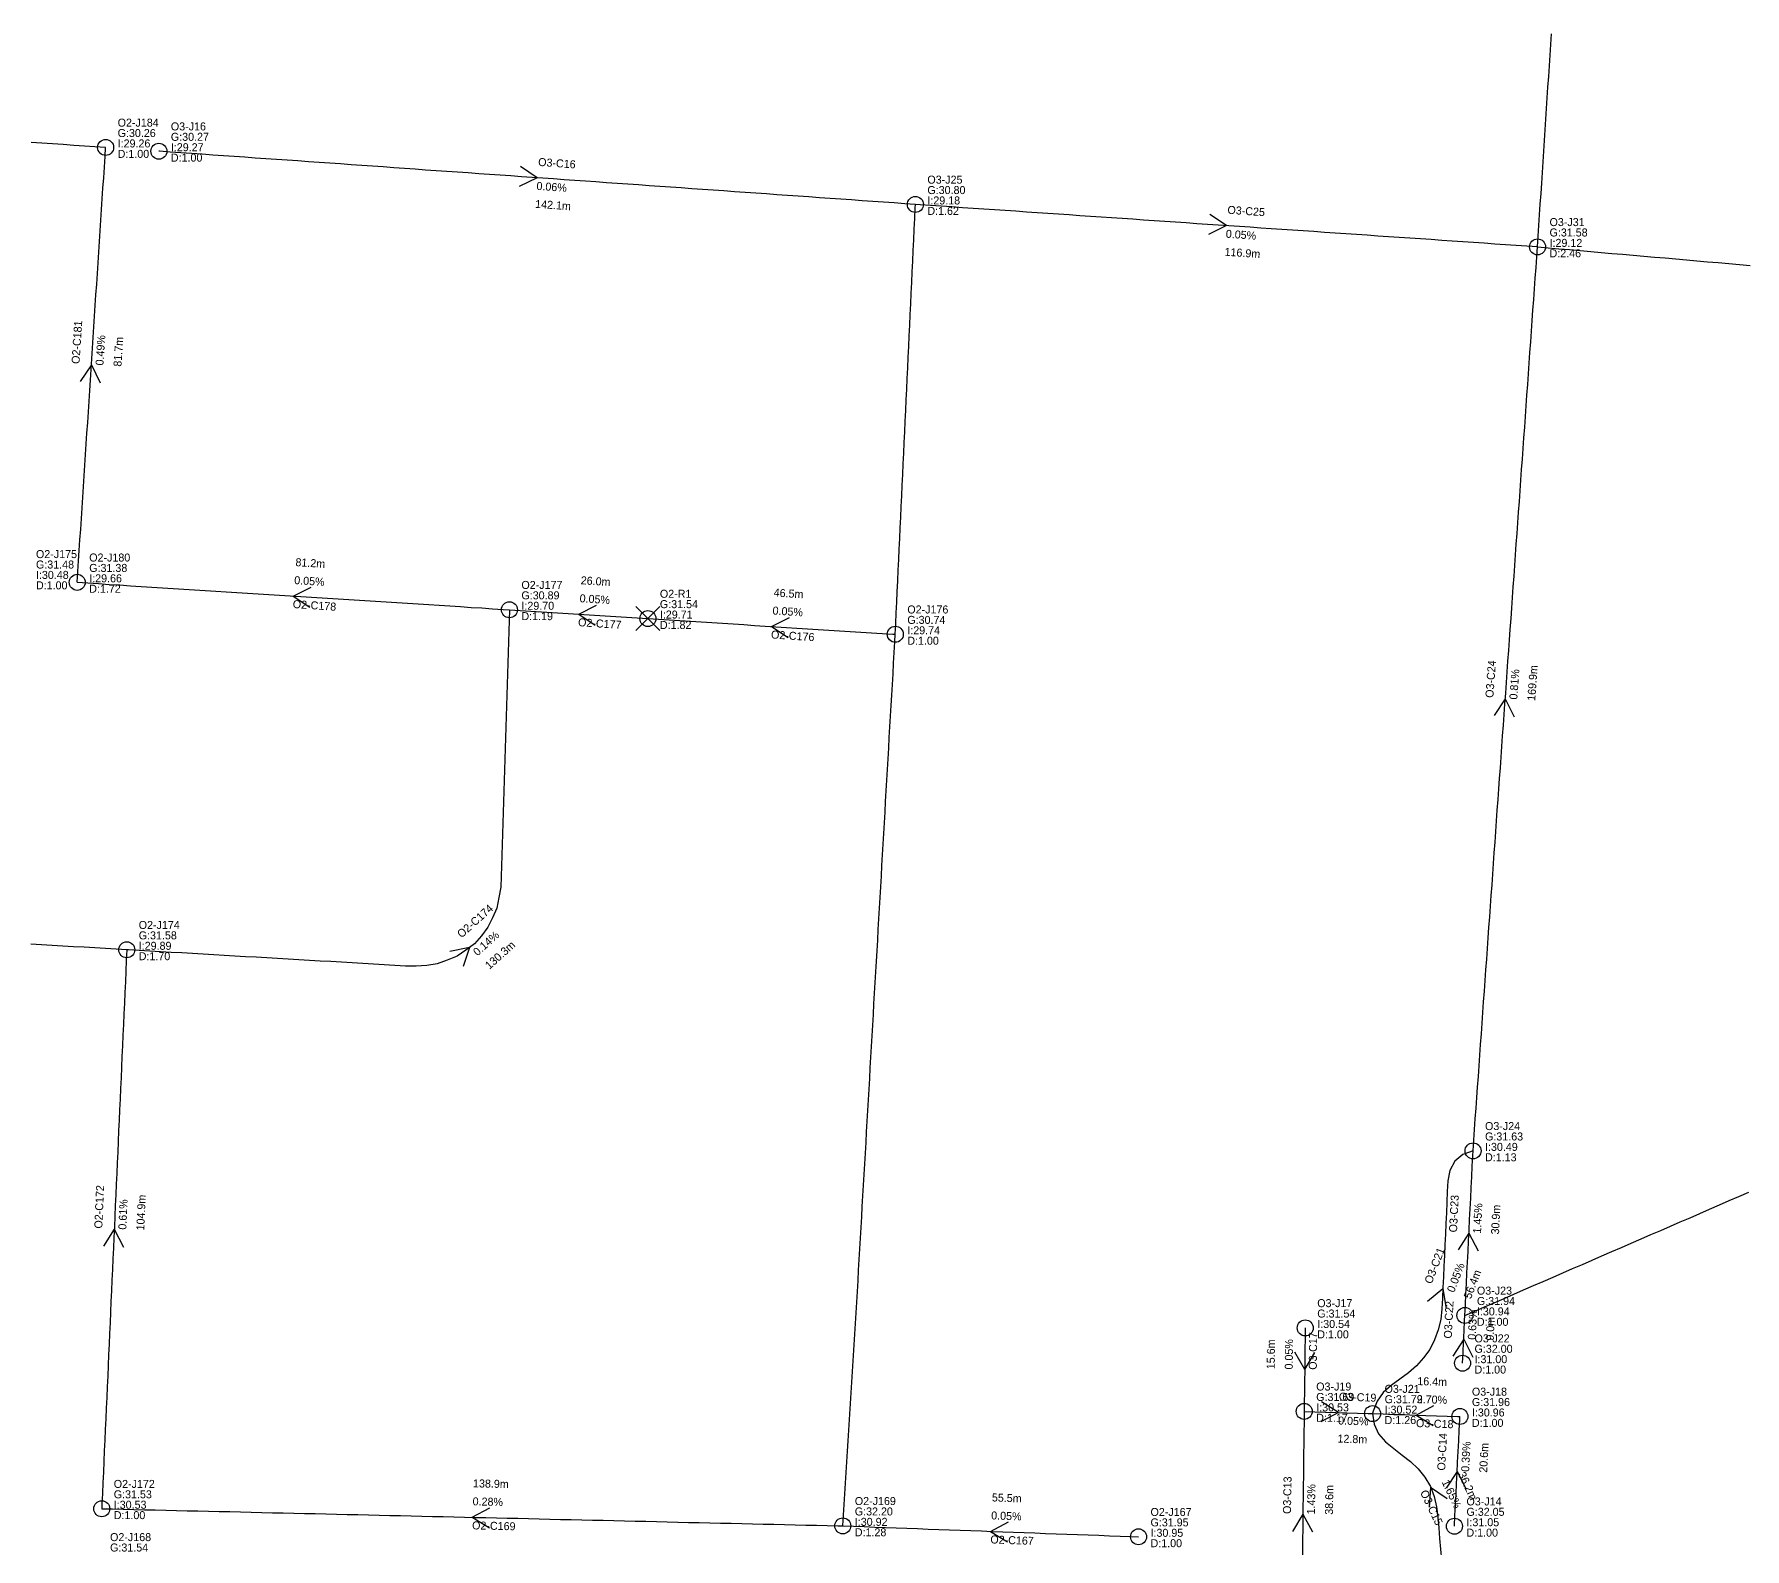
# Model space of a CAD drawing. Header units: metres. Extents: x 607160 to 610559, y 2613470 to 2618337.
# Drawn here: x 608459.9 to 608780.5, y 2616410.1 to 2616694 of the extents above; entities that cross this region are included whole.
import ezdxf

# ---------------------------------------------------------------- set-up
doc = ezdxf.new("R2010")
doc.units = ezdxf.units.M
for name, color, linetype in [('SW-DRAIN-LABELS', 3, 'Continuous'), ('SW-DRAIN-ORPHAN', 8, 'Continuous'), ('SW-DRAIN-SUB-02', 2, 'Continuous'), ('SW-DRAIN-SUB-03', 3, 'Continuous'), ('SW-JUNCTIONS', 7, 'Continuous'), ('SW-RIDGES', 6, 'Continuous')]:
    doc.layers.add(name, color=color, linetype=linetype)

msp = doc.modelspace()

# ---------------------------------------------------------------- linework, layer by layer
at = {"layer": 'SW-DRAIN-ORPHAN'}
for points in [[(608621.31, 2616581.54), (608621.4, 2616583.54), (608621.5, 2616585.54), (608621.59, 2616587.54), (608621.68, 2616589.53), (608621.78, 2616591.53), (608621.87, 2616593.53), (608621.96, 2616595.53), (608622.06, 2616597.52), (608622.15, 2616599.52), (608622.24, 2616601.52), (608622.34, 2616603.52), (608622.43, 2616605.52), (608622.52, 2616607.51), (608622.62, 2616609.51), (608622.71, 2616611.51), (608622.8, 2616613.51), (608622.89, 2616615.51), (608622.99, 2616617.5), (608623.08, 2616619.5), (608623.17, 2616621.5), (608623.27, 2616623.5), (608623.36, 2616625.49), (608623.45, 2616627.49), (608623.55, 2616629.49), (608623.64, 2616631.49), (608623.73, 2616633.49), (608623.83, 2616635.48), (608623.92, 2616637.48), (608624.01, 2616639.48), (608624.1, 2616641.48), (608624.2, 2616643.47), (608624.29, 2616645.47), (608624.38, 2616647.47), (608624.48, 2616649.47), (608624.57, 2616651.47), (608624.66, 2616653.46), (608624.76, 2616655.46), (608624.85, 2616657.46), (608624.94, 2616659.46), (608625.04, 2616661.46), (608625.07, 2616662.1)], [(608611.47, 2616414.44), (608611.6, 2616416.43), (608611.72, 2616418.43), (608611.85, 2616420.42), (608611.97, 2616422.42), (608612.1, 2616424.42), (608612.22, 2616426.41), (608612.35, 2616428.41), (608612.47, 2616430.4), (608612.6, 2616432.4), (608612.73, 2616434.4), (608612.85, 2616436.39), (608612.98, 2616438.39), (608613.1, 2616440.38), (608613.23, 2616442.38), (608613.35, 2616444.38), (608613.48, 2616446.37), (608613.6, 2616448.37), (608613.73, 2616450.36), (608613.85, 2616452.36), (608613.97, 2616454.36), (608614.09, 2616456.35), (608614.2, 2616458.35), (608614.32, 2616460.35), (608614.43, 2616462.34), (608614.55, 2616464.34), (608614.66, 2616466.34), (608614.78, 2616468.33), (608614.89, 2616470.33), (608615.01, 2616472.33), (608615.13, 2616474.32), (608615.24, 2616476.32), (608615.36, 2616478.32), (608615.47, 2616480.31), (608615.59, 2616482.31), (608615.7, 2616484.31), (608615.82, 2616486.3), (608615.93, 2616488.3), (608616.05, 2616490.3), (608616.16, 2616492.29), (608616.28, 2616494.29), (608616.39, 2616496.29), (608616.51, 2616498.28), (608616.62, 2616500.28), (608616.74, 2616502.28), (608616.85, 2616504.27), (608616.97, 2616506.27), (608617.08, 2616508.27), (608617.2, 2616510.26), (608617.31, 2616512.26), (608617.43, 2616514.26), (608617.54, 2616516.25), (608617.66, 2616518.25), (608617.77, 2616520.25), (608617.89, 2616522.24), (608618.01, 2616524.24), (608618.12, 2616526.24), (608618.24, 2616528.23), (608618.35, 2616530.23), (608618.47, 2616532.23), (608618.58, 2616534.22), (608618.7, 2616536.22), (608618.81, 2616538.22), (608618.93, 2616540.21), (608619.04, 2616542.21), (608619.16, 2616544.21), (608619.27, 2616546.2), (608619.39, 2616548.2), (608619.5, 2616550.2), (608619.62, 2616552.19), (608619.73, 2616554.19), (608619.85, 2616556.19), (608619.96, 2616558.18), (608620.08, 2616560.18), (608620.19, 2616562.18), (608620.31, 2616564.17), (608620.42, 2616566.17), (608620.54, 2616568.17), (608620.66, 2616570.16), (608620.77, 2616572.16), (608620.89, 2616574.16), (608621, 2616576.15), (608621.12, 2616578.15), (608621.23, 2616580.15), (608621.31, 2616581.54)], [(608728.06, 2616453.88), (608729.89, 2616454.68), (608731.73, 2616455.48), (608733.56, 2616456.27), (608735.39, 2616457.07), (608737.23, 2616457.87), (608739.06, 2616458.66), (608740.9, 2616459.46), (608742.73, 2616460.26), (608744.57, 2616461.05), (608746.4, 2616461.85), (608748.24, 2616462.65), (608750.07, 2616463.44), (608751.91, 2616464.24), (608753.74, 2616465.04), (608755.57, 2616465.83), (608757.41, 2616466.63), (608759.24, 2616467.42), (608761.08, 2616468.22), (608762.91, 2616469.02), (608764.75, 2616469.81), (608766.58, 2616470.61), (608768.42, 2616471.41), (608770.25, 2616472.2), (608772.08, 2616473), (608773.92, 2616473.8), (608775.75, 2616474.59), (608777.59, 2616475.39), (608779.42, 2616476.19), (608781.26, 2616476.98)]]:
    msp.add_lwpolyline(points, dxfattribs=at)
at = {"layer": 'SW-DRAIN-SUB-02'}
for p, q in [((608470.65, 2616632.03), (608468.57, 2616628.92)), ((608470.65, 2616632.03), (608472.31, 2616628.67)), ((608508.49, 2616588.71), (608511.85, 2616590.38)), ((608508.49, 2616588.71), (608511.61, 2616586.64)), ((608561.97, 2616585.32), (608565.33, 2616586.98)), ((608561.97, 2616585.32), (608565.09, 2616583.24)), ((608598.13, 2616583.02), (608601.49, 2616584.68)), ((608598.13, 2616583.02), (608601.25, 2616580.94)), ((608541.51, 2616522.84), (608537.83, 2616522.09)), ((608541.51, 2616522.84), (608540.32, 2616519.28)), ((608474.93, 2616470.03), (608472.91, 2616466.87)), ((608474.93, 2616470.03), (608476.66, 2616466.7)), ((608542.03, 2616416.04), (608545.32, 2616417.84)), ((608542.03, 2616416.04), (608545.23, 2616414.09)), ((608639.18, 2616413.41), (608642.5, 2616415.17)), ((608639.18, 2616413.41), (608642.36, 2616411.42))]:
    msp.add_line(p, q, dxfattribs=at)
for points in [[(608473.32, 2616672.79), (608471.32, 2616672.92), (608469.33, 2616673.05), (608467.33, 2616673.18), (608465.34, 2616673.31), (608463.34, 2616673.44), (608461.34, 2616673.57), (608459.35, 2616673.71)], [(608467.99, 2616591.28), (608468.12, 2616593.28), (608468.25, 2616595.28), (608468.38, 2616597.27), (608468.51, 2616599.27), (608468.64, 2616601.26), (608468.77, 2616603.26), (608468.9, 2616605.25), (608469.03, 2616607.25), (608469.16, 2616609.25), (608469.29, 2616611.24), (608469.42, 2616613.24), (608469.55, 2616615.23), (608469.69, 2616617.23), (608469.82, 2616619.22), (608469.95, 2616621.22), (608470.08, 2616623.22), (608470.21, 2616625.21), (608470.34, 2616627.21), (608470.47, 2616629.2), (608470.6, 2616631.2), (608470.73, 2616633.19), (608470.86, 2616635.19), (608470.99, 2616637.19), (608471.12, 2616639.18), (608471.25, 2616641.18), (608471.38, 2616643.17), (608471.51, 2616645.17), (608471.64, 2616647.16), (608471.77, 2616649.16), (608471.9, 2616651.16), (608472.03, 2616653.15), (608472.16, 2616655.15), (608472.29, 2616657.14), (608472.43, 2616659.14), (608472.56, 2616661.13), (608472.69, 2616663.13), (608472.82, 2616665.13), (608472.95, 2616667.12), (608473.08, 2616669.12), (608473.21, 2616671.11), (608473.32, 2616672.79)], [(608467.99, 2616591.28), (608469.98, 2616591.16), (608471.98, 2616591.03), (608473.98, 2616590.9), (608475.97, 2616590.78), (608477.97, 2616590.65), (608479.96, 2616590.52), (608481.96, 2616590.4), (608483.96, 2616590.27), (608485.95, 2616590.14), (608487.95, 2616590.02), (608489.94, 2616589.89), (608491.94, 2616589.76), (608493.94, 2616589.64), (608495.93, 2616589.51), (608497.93, 2616589.38), (608499.92, 2616589.26), (608501.92, 2616589.13), (608503.92, 2616589), (608505.91, 2616588.88), (608507.91, 2616588.75), (608509.9, 2616588.62), (608511.9, 2616588.5), (608513.9, 2616588.37), (608515.89, 2616588.24), (608517.89, 2616588.12), (608519.88, 2616587.99), (608521.88, 2616587.86), (608523.88, 2616587.74), (608525.87, 2616587.61), (608527.87, 2616587.48), (608529.86, 2616587.35), (608531.86, 2616587.23), (608533.86, 2616587.1), (608535.85, 2616586.97), (608537.85, 2616586.85), (608539.84, 2616586.72), (608541.84, 2616586.59), (608543.84, 2616586.47), (608545.83, 2616586.34), (608547.83, 2616586.21), (608548.99, 2616586.14)], [(608548.99, 2616586.14), (608548.93, 2616584.14), (608548.87, 2616582.14), (608548.8, 2616580.14), (608548.74, 2616578.14), (608548.68, 2616576.15), (608548.62, 2616574.15), (608548.55, 2616572.15), (608548.49, 2616570.15), (608548.43, 2616568.15), (608548.36, 2616566.15), (608548.3, 2616564.15), (608548.24, 2616562.15), (608548.18, 2616560.15), (608548.11, 2616558.15), (608548.05, 2616556.16), (608547.99, 2616554.16), (608547.92, 2616552.16), (608547.86, 2616550.16), (608547.8, 2616548.16), (608547.74, 2616546.16), (608547.67, 2616544.16), (608547.61, 2616542.16), (608547.55, 2616540.16), (608547.48, 2616538.16), (608547.42, 2616536.17), (608547.36, 2616534.17), (608547.02, 2616532.2), (608546.64, 2616530.23), (608545.84, 2616528.41), (608544.96, 2616526.62), (608543.73, 2616525.05), (608542.42, 2616523.54), (608540.84, 2616522.33), (608539.18, 2616521.22), (608537.35, 2616520.44), (608535.46, 2616519.8), (608533.5, 2616519.49), (608531.5, 2616519.35), (608529.51, 2616519.37), (608527.51, 2616519.49), (608525.51, 2616519.61), (608523.52, 2616519.72), (608521.52, 2616519.84), (608519.52, 2616519.95), (608517.53, 2616520.07), (608515.53, 2616520.19), (608513.53, 2616520.3), (608511.54, 2616520.42), (608509.54, 2616520.54), (608507.54, 2616520.65), (608505.55, 2616520.77), (608503.55, 2616520.88), (608501.55, 2616521), (608499.56, 2616521.12), (608497.56, 2616521.23), (608495.56, 2616521.35), (608493.57, 2616521.47), (608491.57, 2616521.58), (608489.57, 2616521.7), (608487.58, 2616521.81), (608485.58, 2616521.93), (608483.58, 2616522.05), (608481.59, 2616522.16), (608479.59, 2616522.28), (608477.6, 2616522.39), (608477.27, 2616522.41)], [(608548.99, 2616586.14), (608550.99, 2616586.01), (608552.98, 2616585.89), (608554.98, 2616585.76), (608556.98, 2616585.63), (608558.97, 2616585.51), (608560.97, 2616585.38), (608562.96, 2616585.25), (608564.96, 2616585.13), (608566.96, 2616585), (608568.95, 2616584.87), (608570.95, 2616584.74), (608572.94, 2616584.62), (608574.94, 2616584.49)], [(608574.94, 2616584.49), (608576.94, 2616584.36), (608578.93, 2616584.24), (608580.93, 2616584.11), (608582.92, 2616583.98), (608584.92, 2616583.86), (608586.92, 2616583.73), (608588.91, 2616583.6), (608590.91, 2616583.48), (608592.9, 2616583.35), (608594.9, 2616583.22), (608596.9, 2616583.09), (608598.89, 2616582.97), (608600.89, 2616582.84), (608602.88, 2616582.71), (608604.88, 2616582.59), (608606.88, 2616582.46), (608608.87, 2616582.33), (608610.87, 2616582.21), (608612.86, 2616582.08), (608614.86, 2616581.95), (608616.86, 2616581.83), (608618.85, 2616581.7), (608620.85, 2616581.57), (608621.31, 2616581.54)], [(608477.27, 2616522.41), (608475.28, 2616522.53), (608473.28, 2616522.65), (608471.28, 2616522.76), (608469.29, 2616522.88), (608467.29, 2616522.99), (608465.29, 2616523.11), (608463.3, 2616523.23), (608461.3, 2616523.34), (608459.3, 2616523.46)], [(608477.27, 2616522.41), (608477.18, 2616520.42), (608477.09, 2616518.42), (608477.01, 2616516.42), (608476.92, 2616514.42), (608476.83, 2616512.42), (608476.74, 2616510.43), (608476.65, 2616508.43), (608476.56, 2616506.43), (608476.47, 2616504.43), (608476.38, 2616502.43), (608476.29, 2616500.44), (608476.2, 2616498.44), (608476.11, 2616496.44), (608476.02, 2616494.44), (608475.93, 2616492.44), (608475.84, 2616490.45), (608475.75, 2616488.45), (608475.66, 2616486.45), (608475.58, 2616484.45), (608475.49, 2616482.45), (608475.4, 2616480.46), (608475.31, 2616478.46), (608475.22, 2616476.46), (608475.13, 2616474.46), (608475.04, 2616472.46), (608474.95, 2616470.47), (608474.86, 2616468.47), (608474.77, 2616466.47), (608474.68, 2616464.47), (608474.59, 2616462.47), (608474.5, 2616460.48), (608474.41, 2616458.48), (608474.32, 2616456.48), (608474.23, 2616454.48), (608474.15, 2616452.48), (608474.06, 2616450.49), (608473.97, 2616448.49), (608473.88, 2616446.49), (608473.79, 2616444.49), (608473.7, 2616442.49), (608473.61, 2616440.5), (608473.52, 2616438.5), (608473.43, 2616436.5), (608473.34, 2616434.5), (608473.25, 2616432.5), (608473.16, 2616430.51), (608473.07, 2616428.51), (608472.98, 2616426.51), (608472.89, 2616424.51), (608472.8, 2616422.51), (608472.71, 2616420.52), (608472.63, 2616418.52), (608472.59, 2616417.65)], [(608472.59, 2616417.65), (608474.59, 2616417.61), (608476.59, 2616417.56), (608478.59, 2616417.51), (608480.58, 2616417.47), (608482.58, 2616417.42), (608484.58, 2616417.37), (608486.58, 2616417.33), (608488.58, 2616417.28), (608490.58, 2616417.24), (608492.58, 2616417.19), (608494.58, 2616417.14), (608496.58, 2616417.1), (608498.58, 2616417.05), (608500.58, 2616417), (608502.58, 2616416.96), (608504.58, 2616416.91), (608506.58, 2616416.86), (608508.58, 2616416.82), (608510.58, 2616416.77), (608512.58, 2616416.73), (608514.58, 2616416.68), (608516.57, 2616416.63), (608518.57, 2616416.59), (608520.57, 2616416.54), (608522.57, 2616416.49), (608524.57, 2616416.45), (608526.57, 2616416.4), (608528.57, 2616416.36), (608530.57, 2616416.31), (608532.57, 2616416.26), (608534.57, 2616416.22), (608536.57, 2616416.17), (608538.57, 2616416.12), (608540.57, 2616416.08), (608542.57, 2616416.03), (608544.57, 2616415.98), (608546.57, 2616415.94), (608548.57, 2616415.89), (608550.57, 2616415.85), (608552.57, 2616415.8), (608554.56, 2616415.75), (608556.56, 2616415.71), (608558.56, 2616415.66), (608560.56, 2616415.61), (608562.56, 2616415.57), (608564.56, 2616415.52), (608566.56, 2616415.48), (608568.56, 2616415.43), (608570.56, 2616415.38), (608572.56, 2616415.34), (608574.56, 2616415.29), (608576.56, 2616415.24), (608578.56, 2616415.2), (608580.56, 2616415.15), (608582.56, 2616415.1), (608584.56, 2616415.06), (608586.56, 2616415.01), (608588.56, 2616414.97), (608590.56, 2616414.92), (608592.55, 2616414.87), (608594.55, 2616414.83), (608596.55, 2616414.78), (608598.55, 2616414.73), (608600.55, 2616414.69), (608602.55, 2616414.64), (608604.55, 2616414.6), (608606.55, 2616414.55), (608608.55, 2616414.5), (608610.55, 2616414.46), (608611.47, 2616414.44)], [(608611.47, 2616414.44), (608613.47, 2616414.36), (608615.47, 2616414.29), (608617.47, 2616414.21), (608619.47, 2616414.14), (608621.46, 2616414.07), (608623.46, 2616413.99), (608625.46, 2616413.92), (608627.46, 2616413.85), (608629.46, 2616413.77), (608631.46, 2616413.7), (608633.46, 2616413.62), (608635.45, 2616413.55), (608637.45, 2616413.48), (608639.45, 2616413.4), (608641.45, 2616413.33), (608643.45, 2616413.26), (608645.45, 2616413.18), (608647.45, 2616413.11), (608649.45, 2616413.03), (608651.44, 2616412.96), (608653.44, 2616412.89), (608655.44, 2616412.81), (608657.44, 2616412.74), (608659.44, 2616412.67), (608661.44, 2616412.59), (608663.44, 2616412.52), (608665.43, 2616412.44), (608666.89, 2616412.39)]]:
    msp.add_lwpolyline(points, dxfattribs=at)
at = {"layer": 'SW-DRAIN-SUB-03'}
for p, q in [((608554.18, 2616667.09), (608550.81, 2616665.45)), ((608554.18, 2616667.09), (608551.07, 2616669.19)), ((608683.37, 2616658.13), (608680.25, 2616660.22)), ((608683.37, 2616658.13), (608680, 2616656.48)), ((608735.62, 2616569.43), (608733.52, 2616566.33)), ((608735.62, 2616569.43), (608737.26, 2616566.06)), ((608728.82, 2616469.3), (608726.79, 2616466.15)), ((608728.82, 2616469.3), (608730.53, 2616465.97)), ((608723.93, 2616458.87), (608721.02, 2616456.5)), ((608723.93, 2616458.87), (608724.52, 2616455.16)), ((608727.83, 2616449.41), (608725.8, 2616446.26)), ((608727.83, 2616449.41), (608729.55, 2616446.07)), ((608698.04, 2616443.72), (608696.2, 2616446.99)), ((608698.04, 2616443.72), (608699.95, 2616446.94)), ((608704.35, 2616435.68), (608701.04, 2616433.92)), ((608704.35, 2616435.68), (608701.17, 2616437.67)), ((608718.94, 2616435.21), (608722.25, 2616436.98)), ((608718.94, 2616435.21), (608722.12, 2616433.23)), ((608726.61, 2616424.65), (608724.57, 2616421.5)), ((608726.61, 2616424.65), (608728.32, 2616421.32)), ((608721.64, 2616421.7), (608721.35, 2616417.96)), ((608721.64, 2616421.7), (608724.73, 2616419.57)), ((608697.7, 2616416.61), (608695.76, 2616413.4)), ((608697.7, 2616416.61), (608699.51, 2616413.33))]:
    msp.add_line(p, q, dxfattribs=at)
for points in [[(608741.67, 2616654.15), (608741.8, 2616656.14), (608741.93, 2616658.14), (608742.06, 2616660.14), (608742.19, 2616662.13), (608742.32, 2616664.13), (608742.45, 2616666.12), (608742.58, 2616668.12), (608742.71, 2616670.11), (608742.85, 2616672.11), (608742.98, 2616674.1), (608743.11, 2616676.1), (608743.24, 2616678.1), (608743.37, 2616680.09), (608743.5, 2616682.09), (608743.63, 2616684.08), (608743.76, 2616686.08), (608743.89, 2616688.07), (608744.03, 2616690.07), (608744.16, 2616692.07), (608744.29, 2616694.06)], [(608625.07, 2616662.1), (608623.07, 2616662.24), (608621.08, 2616662.38), (608619.08, 2616662.52), (608617.09, 2616662.66), (608615.09, 2616662.8), (608613.1, 2616662.95), (608611.1, 2616663.09), (608609.11, 2616663.23), (608607.11, 2616663.37), (608605.12, 2616663.51), (608603.12, 2616663.65), (608601.13, 2616663.79), (608599.13, 2616663.93), (608597.14, 2616664.07), (608595.14, 2616664.21), (608593.15, 2616664.35), (608591.15, 2616664.49), (608589.15, 2616664.63), (608587.16, 2616664.77), (608585.16, 2616664.91), (608583.17, 2616665.05), (608581.17, 2616665.19), (608579.18, 2616665.33), (608577.18, 2616665.47), (608575.19, 2616665.61), (608573.19, 2616665.75), (608571.2, 2616665.89), (608569.2, 2616666.04), (608567.21, 2616666.18), (608565.21, 2616666.32), (608563.22, 2616666.46), (608561.22, 2616666.6), (608559.23, 2616666.74), (608557.23, 2616666.88), (608555.24, 2616667.02), (608553.24, 2616667.16), (608551.25, 2616667.3), (608549.25, 2616667.44), (608547.26, 2616667.58), (608545.26, 2616667.72), (608543.27, 2616667.86), (608541.27, 2616668), (608539.28, 2616668.14), (608537.28, 2616668.28), (608535.29, 2616668.42), (608533.29, 2616668.56), (608531.3, 2616668.7), (608529.3, 2616668.84), (608527.31, 2616668.98), (608525.31, 2616669.13), (608523.32, 2616669.27), (608521.32, 2616669.41), (608519.33, 2616669.55), (608517.33, 2616669.69), (608515.34, 2616669.83), (608513.34, 2616669.97), (608511.35, 2616670.11), (608509.35, 2616670.25), (608507.36, 2616670.39), (608505.36, 2616670.53), (608503.37, 2616670.67), (608501.37, 2616670.81), (608499.38, 2616670.95), (608497.38, 2616671.09), (608495.39, 2616671.23), (608493.39, 2616671.37), (608491.4, 2616671.51), (608489.4, 2616671.65), (608487.41, 2616671.79), (608485.41, 2616671.93), (608483.42, 2616672.08), (608483.29, 2616672.08)], [(608741.67, 2616654.15), (608739.67, 2616654.28), (608737.68, 2616654.42), (608735.68, 2616654.56), (608733.69, 2616654.69), (608731.69, 2616654.83), (608729.69, 2616654.96), (608727.7, 2616655.1), (608725.7, 2616655.24), (608723.71, 2616655.37), (608721.71, 2616655.51), (608719.72, 2616655.65), (608717.72, 2616655.78), (608715.73, 2616655.92), (608713.73, 2616656.05), (608711.74, 2616656.19), (608709.74, 2616656.33), (608707.75, 2616656.46), (608705.75, 2616656.6), (608703.75, 2616656.73), (608701.76, 2616656.87), (608699.76, 2616657.01), (608697.77, 2616657.14), (608695.77, 2616657.28), (608693.78, 2616657.41), (608691.78, 2616657.55), (608689.79, 2616657.69), (608687.79, 2616657.82), (608685.8, 2616657.96), (608683.8, 2616658.1), (608681.81, 2616658.23), (608679.81, 2616658.37), (608677.82, 2616658.5), (608675.82, 2616658.64), (608673.82, 2616658.78), (608671.83, 2616658.91), (608669.83, 2616659.05), (608667.84, 2616659.18), (608665.84, 2616659.32), (608663.85, 2616659.46), (608661.85, 2616659.59), (608659.86, 2616659.73), (608657.86, 2616659.87), (608655.87, 2616660), (608653.87, 2616660.14), (608651.88, 2616660.27), (608649.88, 2616660.41), (608647.88, 2616660.55), (608645.89, 2616660.68), (608643.89, 2616660.82), (608641.9, 2616660.95), (608639.9, 2616661.09), (608637.91, 2616661.23), (608635.91, 2616661.36), (608633.92, 2616661.5), (608631.92, 2616661.63), (608629.93, 2616661.77), (608627.93, 2616661.91), (608625.94, 2616662.04), (608625.07, 2616662.1)], [(608729.58, 2616484.72), (608729.72, 2616486.72), (608729.87, 2616488.71), (608730.01, 2616490.71), (608730.15, 2616492.7), (608730.29, 2616494.7), (608730.43, 2616496.69), (608730.58, 2616498.69), (608730.72, 2616500.68), (608730.86, 2616502.68), (608731, 2616504.67), (608731.15, 2616506.67), (608731.29, 2616508.66), (608731.43, 2616510.66), (608731.57, 2616512.65), (608731.72, 2616514.64), (608731.86, 2616516.64), (608732, 2616518.63), (608732.14, 2616520.63), (608732.28, 2616522.62), (608732.43, 2616524.62), (608732.57, 2616526.61), (608732.71, 2616528.61), (608732.85, 2616530.6), (608733, 2616532.6), (608733.14, 2616534.59), (608733.28, 2616536.59), (608733.42, 2616538.58), (608733.57, 2616540.58), (608733.71, 2616542.57), (608733.85, 2616544.57), (608733.99, 2616546.56), (608734.13, 2616548.56), (608734.28, 2616550.55), (608734.42, 2616552.55), (608734.56, 2616554.54), (608734.7, 2616556.54), (608734.85, 2616558.53), (608734.99, 2616560.53), (608735.13, 2616562.52), (608735.27, 2616564.52), (608735.42, 2616566.51), (608735.56, 2616568.51), (608735.7, 2616570.5), (608735.84, 2616572.5), (608735.98, 2616574.49), (608736.13, 2616576.49), (608736.27, 2616578.48), (608736.41, 2616580.48), (608736.55, 2616582.47), (608736.7, 2616584.47), (608736.84, 2616586.46), (608736.98, 2616588.46), (608737.12, 2616590.45), (608737.27, 2616592.45), (608737.41, 2616594.44), (608737.55, 2616596.44), (608737.69, 2616598.43), (608737.83, 2616600.43), (608737.98, 2616602.42), (608738.12, 2616604.42), (608738.26, 2616606.41), (608738.4, 2616608.41), (608738.55, 2616610.4), (608738.69, 2616612.4), (608738.83, 2616614.39), (608738.97, 2616616.39), (608739.12, 2616618.38), (608739.26, 2616620.38), (608739.4, 2616622.37), (608739.54, 2616624.37), (608739.68, 2616626.36), (608739.83, 2616628.36), (608739.97, 2616630.35), (608740.11, 2616632.35), (608740.25, 2616634.34), (608740.4, 2616636.34), (608740.54, 2616638.33), (608740.68, 2616640.33), (608740.82, 2616642.32), (608740.97, 2616644.32), (608741.11, 2616646.31), (608741.25, 2616648.31), (608741.39, 2616650.3), (608741.53, 2616652.3), (608741.67, 2616654.15)], [(608741.67, 2616654.15), (608743.66, 2616653.98), (608745.65, 2616653.8), (608747.64, 2616653.63), (608749.64, 2616653.46), (608751.63, 2616653.28), (608753.62, 2616653.11), (608755.61, 2616652.94), (608757.61, 2616652.77), (608759.6, 2616652.59), (608761.59, 2616652.42), (608763.58, 2616652.25), (608765.58, 2616652.08), (608767.57, 2616651.9), (608769.56, 2616651.73), (608771.55, 2616651.56), (608773.55, 2616651.38), (608775.54, 2616651.21), (608777.53, 2616651.04), (608779.52, 2616650.87), (608781.52, 2616650.69)], [(608729.58, 2616484.72), (608727.7, 2616484.06), (608726.18, 2616482.78), (608725.22, 2616481.05), (608724.85, 2616479.08), (608724.76, 2616477.09), (608724.67, 2616475.09), (608724.58, 2616473.09), (608724.49, 2616471.09), (608724.4, 2616469.09), (608724.3, 2616467.1), (608724.21, 2616465.1), (608724.12, 2616463.1), (608724.03, 2616461.1), (608723.94, 2616459.11), (608723.85, 2616457.11), (608723.73, 2616455.11), (608723.55, 2616453.12), (608723.07, 2616451.18), (608722.39, 2616449.31), (608721.5, 2616447.52), (608720.31, 2616445.91), (608718.96, 2616444.45), (608717.47, 2616443.12), (608715.86, 2616441.93), (608714.26, 2616440.73), (608712.75, 2616439.43), (608711.6, 2616437.81), (608710.89, 2616435.95), (608710.76, 2616435.47)], [(608728.06, 2616453.88), (608728.16, 2616455.88), (608728.25, 2616457.88), (608728.35, 2616459.88), (608728.45, 2616461.87), (608728.55, 2616463.87), (608728.65, 2616465.87), (608728.75, 2616467.87), (608728.85, 2616469.86), (608728.94, 2616471.86), (608729.04, 2616473.86), (608729.14, 2616475.86), (608729.24, 2616477.85), (608729.34, 2616479.85), (608729.44, 2616481.85), (608729.54, 2616483.85), (608729.58, 2616484.72)], [(608698.14, 2616451.53), (608698.11, 2616449.53), (608698.09, 2616447.53), (608698.06, 2616445.53), (608698.04, 2616443.53), (608698.01, 2616441.53), (608697.98, 2616439.53), (608697.96, 2616437.53), (608697.94, 2616435.9)], [(608727.61, 2616444.93), (608727.61, 2616444.93), (608727.71, 2616446.93), (608727.81, 2616448.92), (608727.91, 2616450.92), (608728.01, 2616452.92), (608728.06, 2616453.88)], [(608697.94, 2616435.9), (608697.91, 2616433.9), (608697.89, 2616431.9), (608697.86, 2616429.9), (608697.84, 2616427.9), (608697.81, 2616425.9), (608697.79, 2616423.9), (608697.76, 2616421.9), (608697.74, 2616419.9), (608697.71, 2616417.9), (608697.69, 2616415.9), (608697.66, 2616413.9), (608697.64, 2616411.9), (608697.62, 2616409.9), (608697.6, 2616407.9), (608697.58, 2616405.9), (608697.52, 2616403.9), (608697.43, 2616401.9), (608697.33, 2616399.9), (608697.24, 2616397.91), (608697.22, 2616397.34)], [(608697.94, 2616435.9), (608699.94, 2616435.83), (608701.94, 2616435.76), (608703.93, 2616435.7), (608705.93, 2616435.63), (608707.93, 2616435.57), (608709.93, 2616435.5), (608710.76, 2616435.47)], [(608710.76, 2616435.47), (608711.05, 2616433.5), (608711.86, 2616431.69), (608713.16, 2616430.18), (608714.71, 2616428.93), (608716.3, 2616427.72), (608717.87, 2616426.48), (608719.33, 2616425.11), (608720.55, 2616423.54), (608721.58, 2616421.84), (608722.31, 2616419.97), (608722.72, 2616418.03), (608722.98, 2616416.04), (608723.15, 2616414.05), (608723.31, 2616412.06), (608723.48, 2616410.06), (608723.65, 2616408.07), (608724.19, 2616406.16), (608725.4, 2616404.59), (608725.6, 2616404.38)], [(608710.76, 2616435.47), (608712.76, 2616435.41), (608714.76, 2616435.34), (608716.76, 2616435.28), (608718.76, 2616435.21), (608720.76, 2616435.15), (608722.76, 2616435.08), (608724.75, 2616435.02), (608726.75, 2616434.95), (608727.12, 2616434.94)], [(608726.1, 2616414.37), (608726.2, 2616416.37), (608726.29, 2616418.36), (608726.39, 2616420.36), (608726.49, 2616422.36), (608726.59, 2616424.36), (608726.69, 2616426.35), (608726.79, 2616428.35), (608726.89, 2616430.35), (608726.99, 2616432.35), (608727.09, 2616434.34), (608727.12, 2616434.94)]]:
    msp.add_lwpolyline(points, dxfattribs=at)
at = {"layer": 'SW-JUNCTIONS'}
for centre in [(608473.32, 2616672.79), (608483.29, 2616672.08), (608625.07, 2616662.1), (608741.67, 2616654.15), (608467.99, 2616591.28), (608548.99, 2616586.14), (608574.94, 2616584.49), (608621.31, 2616581.54), (608477.27, 2616522.41), (608729.58, 2616484.72), (608728.06, 2616453.88), (608698.14, 2616451.53), (608727.61, 2616444.93), (608697.94, 2616435.9), (608710.76, 2616435.47), (608727.12, 2616434.94), (608472.59, 2616417.65), (608611.47, 2616414.44), (608666.89, 2616412.39), (608726.1, 2616414.37)]:
    msp.add_circle(centre, 1.5, dxfattribs=at)
at = {"layer": 'SW-RIDGES', "color": 6}
for p, q in [((608572.69, 2616582.24), (608577.19, 2616586.74)), ((608577.19, 2616582.24), (608572.69, 2616586.74))]:
    msp.add_line(p, q, dxfattribs=at)

# ---------------------------------------------------------------- texts
at = {"layer": 'SW-DRAIN-LABELS', "color": 7}
for s, p in [('O2-J184', (608475.57, 2616676.69)), ('G:30.26', (608475.57, 2616674.74)), ('O3-J16', (608485.54, 2616675.98)), ('G:30.27', (608485.54, 2616674.03)), ('O3-J25', (608627.32, 2616666)), ('G:30.80', (608627.32, 2616664.05)), ('O3-J31', (608743.92, 2616658.05)), ('G:31.58', (608743.92, 2616656.1)), ('O2-J175', (608460.26, 2616595.82)), ('O2-J180', (608470.24, 2616595.18)), ('G:31.48', (608460.26, 2616593.87)), ('G:31.38', (608470.24, 2616593.23)), ('O2-J177', (608551.24, 2616590.04)), ('G:30.89', (608551.24, 2616588.09)), ('O2-R1', (608577.19, 2616588.39)), ('G:31.54', (608577.19, 2616586.44)), ('O2-J176', (608623.56, 2616585.44)), ('G:30.74', (608623.56, 2616583.49)), ('O2-J174', (608479.52, 2616526.31)), ('G:31.58', (608479.52, 2616524.36)), ('O3-J24', (608731.83, 2616488.62)), ('G:31.63', (608731.83, 2616486.67)), ('O3-J23', (608730.31, 2616457.78)), ('O3-J17', (608700.39, 2616455.43)), ('G:31.54', (608700.39, 2616453.48)), ('G:31.94', (608730.31, 2616455.83)), ('O3-J22', (608729.86, 2616448.83)), ('G:32.00', (608729.86, 2616446.88)), ('O3-J19', (608700.19, 2616439.8)), ('G:31.69', (608700.19, 2616437.85)), ('O3-J21', (608713.01, 2616439.37)), ('G:31.79', (608713.01, 2616437.42)), ('O3-J18', (608729.37, 2616438.84)), ('G:31.96', (608729.37, 2616436.89)), ('O2-J172', (608474.84, 2616421.55)), ('G:31.53', (608474.84, 2616419.6)), ('O2-J169', (608613.72, 2616418.34)), ('O3-J14', (608728.35, 2616418.27)), ('G:32.20', (608613.72, 2616416.39)), ('O2-J167', (608669.14, 2616416.29)), ('G:32.05', (608728.35, 2616416.32)), ('O2-J168', (608474.15, 2616411.58)), ('G:31.95', (608669.14, 2616414.34)), ('G:31.54', (608474.15, 2616409.63))]:
    msp.add_text(s, height=1.5, dxfattribs=at).set_placement(p)
at = {"layer": 'SW-DRAIN-LABELS', "color": 4}
for s, p in [('I:29.26', (608475.57, 2616672.79)), ('I:29.27', (608485.54, 2616672.08)), ('I:29.18', (608627.32, 2616662.1)), ('I:29.12', (608743.92, 2616654.15)), ('I:30.48', (608460.26, 2616591.92)), ('I:29.66', (608470.24, 2616591.28)), ('I:29.70', (608551.24, 2616586.14)), ('I:29.71', (608577.19, 2616584.49)), ('I:29.74', (608623.56, 2616581.54)), ('I:29.89', (608479.52, 2616522.41)), ('I:30.49', (608731.83, 2616484.72)), ('I:30.94', (608730.31, 2616453.88)), ('I:30.54', (608700.39, 2616451.53)), ('I:31.00', (608729.86, 2616444.93)), ('I:30.53', (608700.19, 2616435.9)), ('I:30.52', (608713.01, 2616435.47)), ('I:30.96', (608729.37, 2616434.94)), ('I:30.53', (608474.84, 2616417.65)), ('I:30.92', (608613.72, 2616414.44)), ('I:30.95', (608669.14, 2616412.39)), ('I:31.05', (608728.35, 2616414.37))]:
    msp.add_text(s, height=1.5, dxfattribs=at).set_placement(p)
at = {"layer": 'SW-DRAIN-LABELS', "color": 6}
for s, p in [('D:1.00', (608475.57, 2616670.84)), ('D:1.00', (608485.54, 2616670.13)), ('D:1.62', (608627.32, 2616660.15)), ('D:2.46', (608743.92, 2616652.2)), ('D:1.00', (608460.26, 2616589.97)), ('D:1.72', (608470.24, 2616589.33)), ('D:1.19', (608551.24, 2616584.19)), ('D:1.82', (608577.19, 2616582.54)), ('D:1.00', (608623.56, 2616579.59)), ('D:1.70', (608479.52, 2616520.46)), ('D:1.13', (608731.83, 2616482.77)), ('D:1.00', (608730.31, 2616451.93)), ('D:1.00', (608700.39, 2616449.58)), ('D:1.00', (608729.86, 2616442.98)), ('D:1.17', (608700.19, 2616433.95)), ('D:1.26', (608713.01, 2616433.52)), ('D:1.00', (608729.37, 2616432.99)), ('D:1.00', (608474.84, 2616415.7)), ('D:1.28', (608613.72, 2616412.49)), ('D:1.00', (608728.35, 2616412.42)), ('D:1.00', (608669.14, 2616410.44))]:
    msp.add_text(s, height=1.5, dxfattribs=at).set_placement(p)
at = {"layer": 'SW-DRAIN-LABELS', "color": 3}
for s, rotation, p in [('O3-C16', -4.0271, (608554.34, 2616669.34)), ('O3-C25', -3.9028, (608683.52, 2616660.37)), ('O2-C181', 86.259, (608468.41, 2616632.18)), ('O2-C178', -3.633, (608508.35, 2616586.47)), ('O2-C177', -3.6383, (608561.82, 2616583.07)), ('O2-C176', -3.6383, (608597.98, 2616580.77)), ('O3-C24', 85.9197, (608733.38, 2616569.59)), ('O2-C174', 41.6233, (608540.01, 2616524.53)), ('O2-C172', 87.4385, (608472.68, 2616470.13)), ('O3-C23', 87.1706, (608726.57, 2616469.41)), ('O3-C21', 69.0879, (608721.82, 2616459.67)), ('O3-C22', 87.1597, (608725.59, 2616449.52)), ('O3-C17', 89.2691, (608700.29, 2616443.69)), ('O3-C19', -1.8967, (608704.42, 2616437.93)), ('O3-C18', -1.8603, (608718.87, 2616432.96)), ('O3-C14', 87.1602, (608724.36, 2616424.77)), ('O3-C13', 88.9274, (608695.45, 2616416.66)), ('O3-C15', -64.4881, (608719.61, 2616420.73)), ('O2-C169', -1.3268, (608541.98, 2616413.79)), ('O2-C167', -2.1129, (608639.1, 2616411.16))]:
    msp.add_text(s, height=1.5, rotation=rotation, dxfattribs=at).set_placement(p)
at = {"layer": 'SW-DRAIN-LABELS', "color": 2}
for s, rotation, p in [('0.06%', -4.0271, (608554.02, 2616664.85)), ('142.1m', -4.0271, (608553.78, 2616661.48)), ('0.05%', -3.9028, (608683.21, 2616655.88)), ('116.9m', -3.9028, (608682.98, 2616652.51)), ('0.49%', 86.259, (608472.9, 2616631.89)), ('81.7m', 86.259, (608476.27, 2616631.67)), ('81.2m', -3.633, (608508.85, 2616594.33)), ('0.05%', -3.633, (608508.63, 2616590.96)), ('26.0m', -3.6383, (608562.32, 2616590.93)), ('46.5m', -3.6383, (608598.48, 2616588.63)), ('0.05%', -3.6383, (608562.11, 2616587.56)), ('0.05%', -3.6383, (608598.27, 2616585.26)), ('0.81%', 85.9197, (608737.87, 2616569.27)), ('169.9m', 85.9197, (608741.23, 2616569.03)), ('0.14%', 41.6233, (608543, 2616521.16)), ('130.3m', 41.6233, (608545.24, 2616518.64)), ('0.61%', 87.4385, (608477.18, 2616469.93)), ('104.9m', 87.4385, (608480.55, 2616469.78)), ('1.45%', 87.1706, (608731.07, 2616469.19)), ('30.9m', 87.1706, (608734.44, 2616469.02)), ('0.05%', 69.0879, (608726.03, 2616458.06)), ('56.4m', 69.0879, (608729.18, 2616456.86)), ('0.63%', 87.1597, (608730.08, 2616449.29)), ('9.0m', 87.1597, (608733.45, 2616449.13)), ('15.6m', 89.2691, (608692.41, 2616443.79)), ('0.05%', 89.2691, (608695.79, 2616443.74)), ('16.4m', -1.8603, (608719.12, 2616440.83)), ('2.70%', -1.8603, (608719.01, 2616437.46)), ('0.05%', -1.8967, (608704.28, 2616433.44)), ('12.8m', -1.8967, (608704.16, 2616430.06)), ('0.39%', 87.1602, (608728.85, 2616424.54)), ('20.6m', 87.1602, (608732.22, 2616424.38)), ('138.9m', -1.3268, (608542.16, 2616421.67)), ('1.65%', -64.4881, (608723.67, 2616422.66)), ('36.2m', -64.4881, (608726.72, 2616424.12)), ('0.28%', -1.3268, (608542.08, 2616418.29)), ('55.5m', -2.1129, (608639.39, 2616419.03)), ('1.43%', 88.9274, (608699.95, 2616416.57)), ('38.6m', 88.9274, (608703.32, 2616416.51)), ('0.05%', -2.1129, (608639.26, 2616415.66))]:
    msp.add_text(s, height=1.5, rotation=rotation, dxfattribs=at).set_placement(p)

doc.saveas('drawing.dxf')
